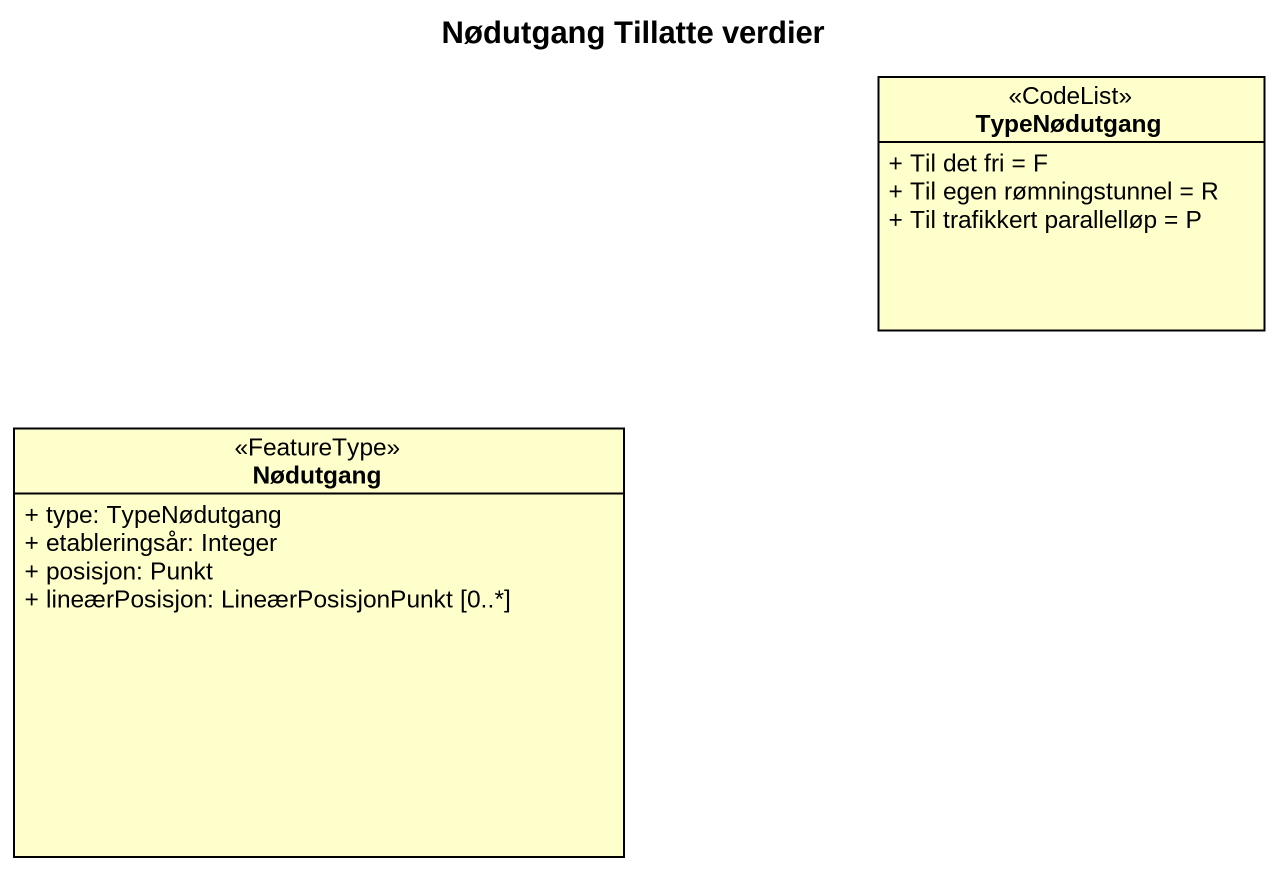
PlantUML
@startuml
title Nødutgang Tillatte verdier
hide circle
hide empty members
skinparam classAttributeIconSize 0
class TypeNødutgang <<CodeList>> {
  + Til det fri = F
  + Til egen rømningstunnel = R
  + Til trafikkert parallelløp = P
}
class Nødutgang <<FeatureType>> {
  + type: TypeNødutgang
  + etableringsår: Integer
  + posisjon: Punkt
  + lineærPosisjon: LineærPosisjonPunkt [0..*]
}
@enduml
